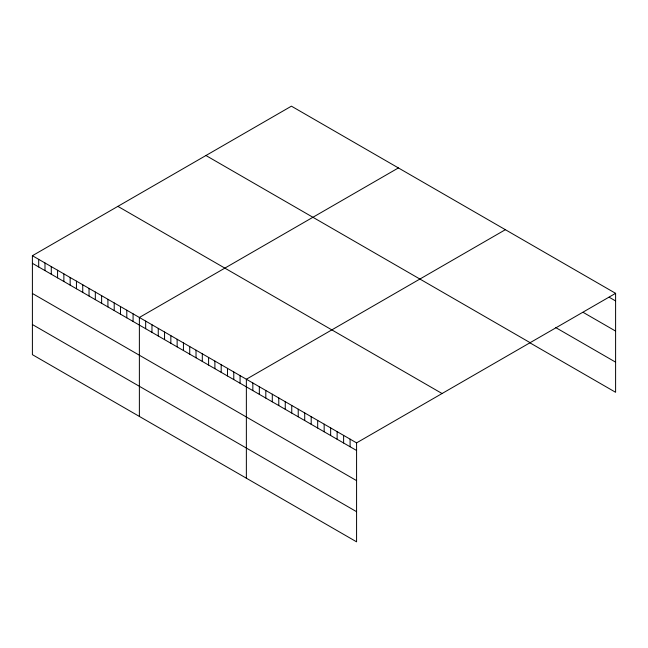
<?xml version="1.0" encoding="UTF-8"?>
<svg xmlns="http://www.w3.org/2000/svg" width="648" height="648" viewBox="0 0 648 648"><rect width="100%" height="100%" fill="white"/><g stroke="black" fill="none" stroke-linecap="round" stroke-linejoin="round"><path stroke-width="0.97" d="M32.4 255.709L356.578 442.876L356.578 541.833L32.4 354.667L32.4 255.709L291.422 106.167L615.6 293.333L615.6 392.291L529.691 342.695M398.399 167.929L139.377 317.471L139.377 416.437M505.375 229.692L246.362 379.234L246.362 478.2M356.578 442.876L615.6 293.333M609.12 297.205L615.6 300.947M583.184 312.377L615.6 331.088M555.628 327.524L615.6 362.151M205.943 155.512L530.121 342.679M117.879 206.356L442.058 393.522M32.4 263.323L356.578 450.49M32.4 293.471L356.578 480.63M32.4 324.526L356.578 511.693M350.098 439.133L350.098 446.747M343.618 435.383L343.618 443.005M337.13 431.641L337.13 439.263M330.65 427.899L330.65 435.521M324.162 424.156L324.162 431.77M317.682 420.414L317.682 428.028M311.194 416.672L311.194 424.286M304.714 412.93L304.714 420.544M298.226 409.188L298.226 416.802M291.746 405.437L291.746 413.06M285.258 401.695L285.258 409.317M278.778 397.953L278.778 405.567M272.298 394.211L272.298 401.825M265.81 390.469L265.81 398.083M259.33 386.726L259.33 394.34M252.841 382.984L252.841 390.598M240.068 375.605L240.068 383.219M233.774 371.968L233.774 379.59M227.48 368.339L227.48 375.953M221.187 364.703L221.187 372.325M214.893 361.074L214.893 368.688M208.599 357.437L208.599 365.059M202.306 353.808L202.306 361.422M196.02 350.171L196.02 357.785M189.726 346.542L189.726 354.156M183.433 342.905L183.433 350.519M177.139 339.269L177.139 346.891M170.845 335.64L170.845 343.254M164.552 332.003L164.552 339.625M158.258 328.374L158.258 335.988M151.964 324.737L151.964 332.359M145.67 321.108L145.67 328.722M133.083 313.843L133.083 321.457M126.797 310.206L126.797 317.82M120.504 306.577L120.504 314.191M114.21 302.94L114.21 310.554M107.916 299.303L107.916 306.925M101.623 295.674L101.623 303.288M95.329 292.037L95.329 299.66M89.035 288.409L89.035 296.023M82.742 284.772L82.742 292.394M76.448 281.143L76.448 288.757M70.154 277.506L70.154 285.128M63.868 273.877L63.868 281.491M57.575 270.24L57.575 277.862M51.281 266.611L51.281 274.226M44.987 262.975L44.987 270.589M38.694 259.346L38.694 266.96"/></g></svg>
